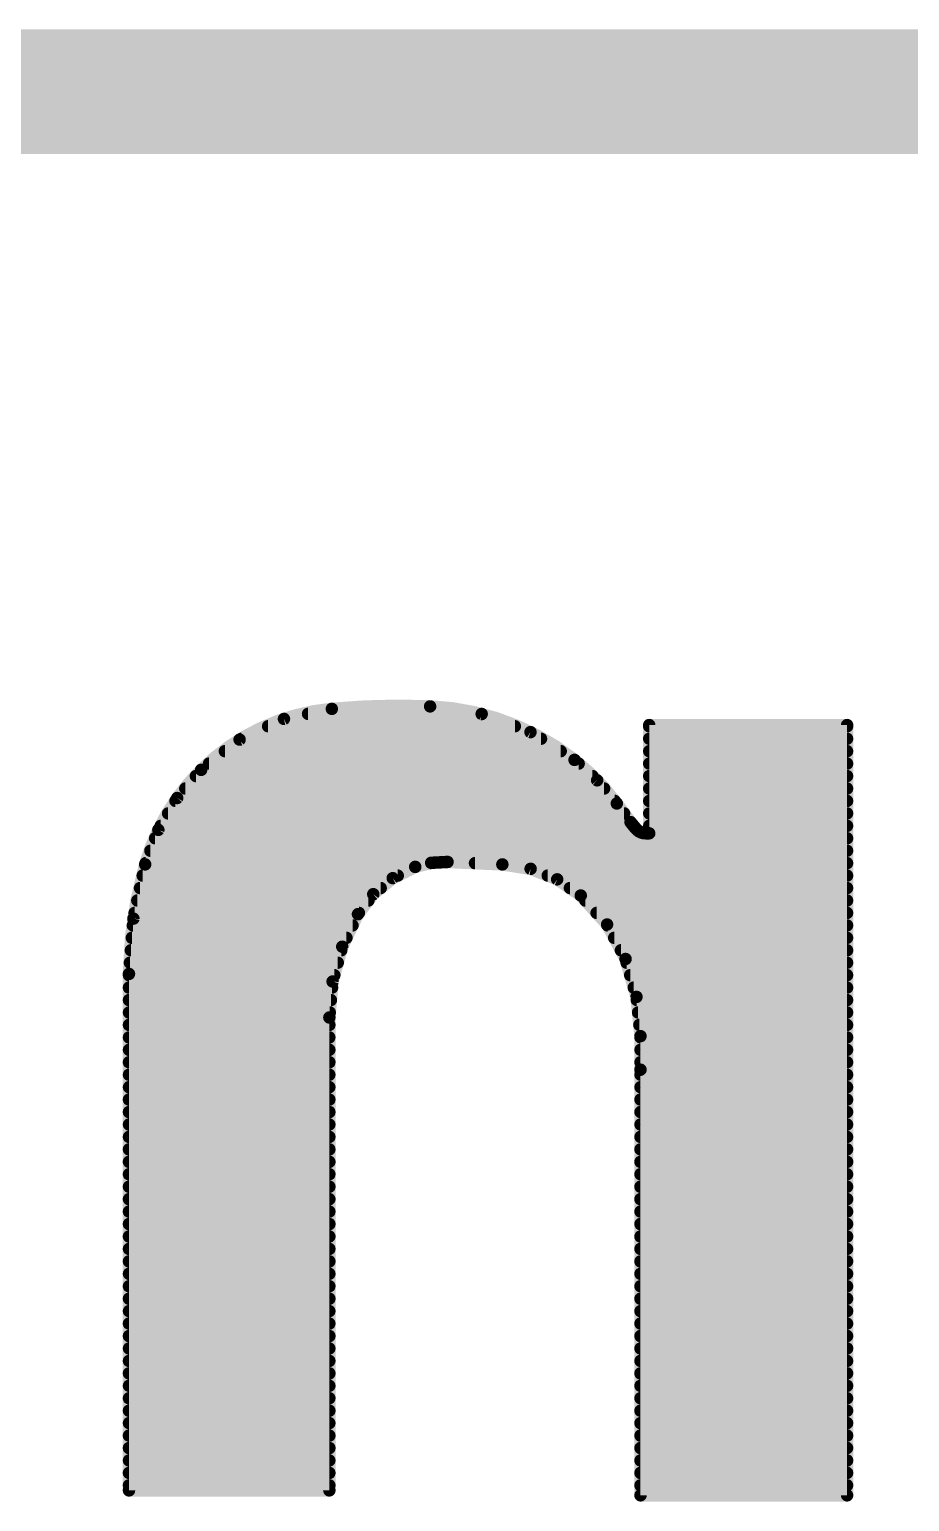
# Model space of a CAD drawing. Extents: x -0.1 to 42, y -11.4 to 16.1.
# Drawn here: x 23.175 to 24.971, y 7.282 to 10.287 of the extents above; entities that cross this region are included whole.
import ezdxf

# ---------------------------------------------------------------- set-up
doc = ezdxf.new("R2010")
doc.units = 0
doc.layers.add('16', color=132, linetype='CONTINUOUS')
doc.layers.add('22', color=40, linetype='CONTINUOUS')

msp = doc.modelspace()

# ---------------------------------------------------------------- linework, layer by layer
at = {"layer": '16', "const_width": 0.254}
msp.add_lwpolyline([(20.599, 10.16), (25.908, 10.16)], dxfattribs=at)
at = {"layer": '22'}
for points, const_width in [([(23.7922, 8.9002, 0.1741), (23.5255, 8.7757)], 0.0254), ([(23.7436, 8.8963, 1), (23.7436, 8.8837)], 0.0127), ([(23.9928, 8.9052, 0.0335), (23.7922, 8.9002)], 0.0254), ([(23.792, 8.9065, 1), (23.7924, 8.8939)], 0.0127), ([(23.7916, 8.9065, 1), (23.7928, 8.8939)], 0.0127), ([(23.7935, 8.894, 1), (23.7909, 8.9064)], 0.0127), ([(23.7928, 8.8939, 1), (23.7916, 8.9065)], 0.0127), ([(23.9937, 8.9115, 1), (23.9919, 8.8989)], 0.0127), ([(24.2875, 8.796, 0.1577), (23.9928, 8.9052)], 0.0254), ([(23.9931, 8.9115, 1), (23.9925, 8.8989)], 0.0127), ([(23.9925, 8.8989, 1), (23.9931, 8.9115)], 0.0127), ([(23.993, 8.8989, 1), (23.9926, 8.9115)], 0.0127), ([(24.1002, 8.8957, 1), (24.0958, 8.8838)], 0.0127), ([(24.096, 8.8837, 1), (24.096, 8.8963)], 0.0127), ([(24.097, 8.8834, 1), (24.0989, 8.896)], 0.0127), ([(23.6622, 8.871, 1), (23.6622, 8.8583)], 0.0127), ([(23.6932, 8.8859, 1), (23.6958, 8.8735)], 0.0127), ([(23.6972, 8.8739, 1), (23.6918, 8.8854)], 0.0127), ([(24.1657, 8.8583, 1), (24.1657, 8.871)], 0.0127), ([(24.201, 8.8581, 1), (24.1942, 8.8474)], 0.0127), ([(24.1954, 8.8468, 1), (24.1998, 8.8587)], 0.0127), ([(24.4399, 8.8735, 1), (24.4399, 8.8608)], 0.0127), ([(24.4463, 8.8671, 1), (24.4336, 8.8671)], 0.0127), ([(24.4399, 8.8735, 1), (24.4399, 8.8608)], 0.0127), ([(24.4463, 8.8671, 1), (24.4336, 8.8671)], 0.0127), ([(24.4399, 8.871, 1), (24.4399, 8.8583)], 0.0127), ([(24.8501, 8.8671, 1), (24.8374, 8.8671)], 0.0127), ([(24.8501, 8.8671, 1), (24.8374, 8.8671)], 0.0127), ([(24.8437, 8.8608, 1), (24.8437, 8.8735)], 0.0127), ([(24.8437, 8.8608, 1), (24.8437, 8.8735)], 0.0127), ([(24.8437, 8.8583, 1), (24.8437, 8.871)], 0.0127), ([(23.6013, 8.8432, 1), (23.6067, 8.8317)], 0.0127), ([(23.6079, 8.8324, 1), (23.6001, 8.8424)], 0.0127), ([(23.6078, 8.8455, 1), (23.6078, 8.8329)], 0.0127), ([(24.2191, 8.8329, 1), (24.2191, 8.8455)], 0.0127), ([(24.4399, 8.8455, 1), (24.4399, 8.8329)], 0.0127), ([(24.8437, 8.8329, 1), (24.8437, 8.8455)], 0.0127), ([(23.5739, 8.8201, 1), (23.5739, 8.8075)], 0.0127), ([(24.2593, 8.8075, 1), (24.2593, 8.8201)], 0.0127), ([(24.2918, 8.8007, 1), (24.2832, 8.7913)], 0.0127), ([(24.3738, 8.7071, 0.0664), (24.2875, 8.796)], 0.0254), ([(24.2914, 8.801, 1), (24.2836, 8.791)], 0.0127), ([(24.2836, 8.791, 1), (24.2914, 8.801)], 0.0127), ([(24.2841, 8.7906, 1), (24.2909, 8.8014)], 0.0127), ([(24.4399, 8.8201, 1), (24.4399, 8.8075)], 0.0127), ([(24.8437, 8.8075, 1), (24.8437, 8.8201)], 0.0127), ([(23.5255, 8.7757, 0.1281), (23.4112, 8.5827)], 0.0254), ([(23.5147, 8.7693, 1), (23.5147, 8.7567)], 0.0127), ([(23.5216, 8.7807, 1), (23.5294, 8.7707)], 0.0127), ([(23.521, 8.7802, 1), (23.53, 8.7712)], 0.0127), ([(23.5303, 8.7716, 1), (23.5207, 8.7798)], 0.0127), ([(23.53, 8.7712, 1), (23.521, 8.7802)], 0.0127), ([(23.5416, 8.7948, 1), (23.5416, 8.7821)], 0.0127), ([(24.2959, 8.7821, 1), (24.2959, 8.7948)], 0.0127), ([(24.3241, 8.7567, 1), (24.3241, 8.7693)], 0.0127), ([(24.4399, 8.7948, 1), (24.4399, 8.7821)], 0.0127), ([(24.4399, 8.7693, 1), (24.4399, 8.7567)], 0.0127), ([(24.8437, 8.7821, 1), (24.8437, 8.7948)], 0.0127), ([(24.8437, 8.7567, 1), (24.8437, 8.7693)], 0.0127), ([(23.4931, 8.7439, 1), (23.4931, 8.7313)], 0.0127), ([(24.3384, 8.7585, 1), (24.3288, 8.7503)], 0.0127), ([(24.3293, 8.7497, 1), (24.3379, 8.7591)], 0.0127), ([(24.3479, 8.7313, 1), (24.3479, 8.7439)], 0.0127), ([(24.4399, 8.7439, 1), (24.4399, 8.7313)], 0.0127), ([(24.8437, 8.7313, 1), (24.8437, 8.7439)], 0.0127), ([(23.4731, 8.7186, 1), (23.4731, 8.7059)], 0.0127), ([(23.4718, 8.7223, 1), (23.4814, 8.7141)], 0.0127), ([(23.4821, 8.7149, 1), (23.4711, 8.7214)], 0.0127), ([(24.3789, 8.7109, 1), (24.3687, 8.7033)], 0.0127), ([(24.4018, 8.669, 0.0022), (24.3738, 8.7071)], 0.0254), ([(24.3789, 8.7109, 1), (24.3687, 8.7033)], 0.0127), ([(24.3687, 8.7033, 1), (24.3789, 8.7109)], 0.0127), ([(24.369, 8.703, 1), (24.3786, 8.7112)], 0.0127), ([(24.3695, 8.7059, 1), (24.3695, 8.7186)], 0.0127), ([(24.4399, 8.7186, 1), (24.4399, 8.7059)], 0.0127), ([(24.8437, 8.7059, 1), (24.8437, 8.7186)], 0.0127), ([(23.458, 8.6931, 1), (23.458, 8.6805)], 0.0127), ([(24.3887, 8.6805, 1), (24.3887, 8.6931)], 0.0127), ([(24.4399, 8.6931, 1), (24.4399, 8.6805)], 0.0127), ([(24.8437, 8.6805, 1), (24.8437, 8.6931)], 0.0127), ([(23.4327, 8.6565, 1), (23.4436, 8.65)], 0.0127), ([(23.4441, 8.651, 1), (23.4322, 8.6555)], 0.0127), ([(23.443, 8.6677, 1), (23.443, 8.6551)], 0.0127), ([(24.4067, 8.6731, 1), (24.3969, 8.6649)], 0.0127), ([(24.4018, 8.669, 0.0333), (24.4145, 8.6538)], 0.0254), ([(24.4069, 8.6727, 1), (24.3967, 8.6653)], 0.0127), ([(24.3967, 8.6652, 1), (24.4069, 8.6728)], 0.0127), ([(24.3967, 8.6653, 1), (24.4069, 8.6727)], 0.0127), ([(24.4082, 8.6551, 1), (24.4082, 8.6677)], 0.0127), ([(24.4181, 8.659, 1), (24.4109, 8.6486)], 0.0127), ([(24.4145, 8.6538, 0.205), (24.4323, 8.6462)], 0.0254), ([(24.4191, 8.6582, 1), (24.4099, 8.6494)], 0.0127), ([(24.4096, 8.6497, 1), (24.4194, 8.6579)], 0.0127), ([(24.4099, 8.6494, 1), (24.4191, 8.6582)], 0.0127), ([(24.4239, 8.6544, 1), (24.4214, 8.642)], 0.0127), ([(24.419, 8.643, 1), (24.4262, 8.6534)], 0.0127), ([(24.4323, 8.6525, 1), (24.4323, 8.6399)], 0.0127), ([(24.4323, 8.6525, 1), (24.4323, 8.6399)], 0.0127), ([(24.431, 8.64, 1), (24.4336, 8.6524)], 0.0127), ([(24.4323, 8.6399, 1), (24.4323, 8.6525)], 0.0127), ([(24.4399, 8.6677, 1), (24.4399, 8.6551)], 0.0127), ([(24.4399, 8.6399, 1), (24.4399, 8.6525)], 0.0127), ([(24.4399, 8.6399, 1), (24.4399, 8.6525)], 0.0127), ([(24.8437, 8.6551, 1), (24.8437, 8.6677)], 0.0127), ([(23.4316, 8.6424, 1), (23.4316, 8.6297)], 0.0127), ([(24.4336, 8.6462, 1), (24.4463, 8.6462)], 0.0127), ([(24.4336, 8.6462, 1), (24.4463, 8.6462)], 0.0127), ([(24.8437, 8.6297, 1), (24.8437, 8.6424)], 0.0127), ([(23.4112, 8.5827, 0.0668), (23.3782, 8.3591)], 0.0254), ([(23.4174, 8.5814, 1), (23.405, 8.584)], 0.0127), ([(23.4173, 8.5809, 1), (23.4051, 8.5845)], 0.0127), ([(23.4122, 8.5915, 1), (23.4122, 8.5789)], 0.0127), ([(23.4219, 8.6169, 1), (23.4219, 8.6043)], 0.0127), ([(24.0284, 8.5877, 0.0992), (23.9624, 8.5776)], 0.0254), ([(23.9946, 8.5923, 1), (23.9952, 8.5796)], 0.0127), ([(23.9921, 8.5789, 1), (23.9921, 8.5915)], 0.0127), ([(23.9965, 8.5798, 1), (23.9933, 8.5921)], 0.0127), ([(24.0287, 8.594, 1), (24.0281, 8.5814)], 0.0127), ([(24.0284, 8.5877, 0.0006), (24.1402, 8.5827)], 0.0254), ([(24.0287, 8.594, 1), (24.0281, 8.5814)], 0.0127), ([(24.0287, 8.5814, 1), (24.0281, 8.594)], 0.0127), ([(24.0281, 8.5814, 1), (24.0287, 8.594)], 0.0127), ([(24.0843, 8.5915, 1), (24.0843, 8.5789)], 0.0127), ([(24.1412, 8.589, 1), (24.1392, 8.5764)], 0.0127), ([(24.3002, 8.5192, 0.1688), (24.1402, 8.5827)], 0.0254), ([(24.1405, 8.589, 1), (24.1399, 8.5764)], 0.0127), ([(24.1399, 8.5764, 1), (24.1405, 8.589)], 0.0127), ([(24.1399, 8.5764, 1), (24.1405, 8.589)], 0.0127), ([(24.8437, 8.6043, 1), (24.8437, 8.6169)], 0.0127), ([(24.8437, 8.5789, 1), (24.8437, 8.5915)], 0.0127), ([(23.4062, 8.5662, 1), (23.4062, 8.5535)], 0.0127), ([(23.4053, 8.585, 1), (23.4171, 8.5804)], 0.0127), ([(23.4051, 8.5845, 1), (23.4173, 8.5809)], 0.0127), ([(23.9624, 8.5776, 0.1719), (23.8455, 8.4811)], 0.0254), ([(23.9136, 8.5603, 1), (23.9192, 8.549)], 0.0127), ([(23.9204, 8.5497, 1), (23.9124, 8.5595)], 0.0127), ([(23.9267, 8.5535, 1), (23.9267, 8.5662)], 0.0127), ([(23.9608, 8.5838, 1), (23.964, 8.5714)], 0.0127), ([(23.9602, 8.5836, 1), (23.9646, 8.5716)], 0.0127), ([(23.9652, 8.5719, 1), (23.9596, 8.5833)], 0.0127), ([(23.9646, 8.5716, 1), (23.9602, 8.5836)], 0.0127), ([(24.2002, 8.5796, 1), (24.1955, 8.5678)], 0.0127), ([(24.1969, 8.5674, 1), (24.1988, 8.58)], 0.0127), ([(24.2329, 8.5662, 1), (24.2329, 8.5535)], 0.0127), ([(24.2557, 8.5574, 1), (24.2485, 8.5469)], 0.0127), ([(24.2497, 8.5463, 1), (24.2544, 8.5581)], 0.0127), ([(24.8437, 8.5535, 1), (24.8437, 8.5662)], 0.0127), ([(23.4007, 8.5407, 1), (23.4007, 8.5281)], 0.0127), ([(23.8818, 8.518, 1), (23.8717, 8.5258)], 0.0127), ([(23.8919, 8.5281, 1), (23.8919, 8.5407)], 0.0127), ([(24.278, 8.5407, 1), (24.278, 8.5281)], 0.0127), ([(24.8437, 8.5281, 1), (24.8437, 8.5407)], 0.0127), ([(23.3952, 8.5153, 1), (23.3952, 8.5027)], 0.0127), ([(23.8669, 8.5027, 1), (23.8669, 8.5153)], 0.0127), ([(23.8727, 8.5268, 1), (23.8808, 8.517)], 0.0127), ([(24.3049, 8.5235, 1), (24.2955, 8.5149)], 0.0127), ([(24.3916, 8.3896, 0.1229), (24.3002, 8.5192)], 0.0254), ([(24.3043, 8.524, 1), (24.2961, 8.5144)], 0.0127), ([(24.2961, 8.5144, 1), (24.3043, 8.524)], 0.0127), ([(24.2966, 8.514, 1), (24.3038, 8.5244)], 0.0127), ([(24.3094, 8.5153, 1), (24.3094, 8.5027)], 0.0127), ([(24.8437, 8.5027, 1), (24.8437, 8.5153)], 0.0127), ([(23.3936, 8.4715, 1), (23.3809, 8.4725)], 0.0127), ([(23.381, 8.4733, 1), (23.3934, 8.4707)], 0.0127), ([(23.3897, 8.49, 1), (23.3897, 8.4773)], 0.0127), ([(23.8455, 8.4811, 0.136), (23.7871, 8.2702)], 0.0254), ([(23.8405, 8.485, 1), (23.8505, 8.4772)], 0.0127), ([(23.8401, 8.4844, 1), (23.8509, 8.4778)], 0.0127), ([(23.8512, 8.4783, 1), (23.8398, 8.4839)], 0.0127), ([(23.8509, 8.4778, 1), (23.8401, 8.4844)], 0.0127), ([(23.8474, 8.4773, 1), (23.8474, 8.49)], 0.0127), ([(24.3325, 8.49, 1), (24.3325, 8.4773)], 0.0127), ([(24.8437, 8.4773, 1), (24.8437, 8.49)], 0.0127), ([(23.3841, 8.4391, 1), (23.3841, 8.4265)], 0.0127), ([(23.3861, 8.4645, 1), (23.3861, 8.4519)], 0.0127), ([(23.8221, 8.4265, 1), (23.8221, 8.4391)], 0.0127), ([(23.8344, 8.4519, 1), (23.8344, 8.4645)], 0.0127), ([(24.3595, 8.463, 1), (24.3483, 8.457)], 0.0127), ([(24.3548, 8.4645, 1), (24.3548, 8.4519)], 0.0127), ([(24.3492, 8.4558, 1), (24.3586, 8.4643)], 0.0127), ([(24.3684, 8.4391, 1), (24.3684, 8.4265)], 0.0127), ([(24.8437, 8.4519, 1), (24.8437, 8.4645)], 0.0127), ([(24.8437, 8.4265, 1), (24.8437, 8.4391)], 0.0127), ([(23.3821, 8.4138, 1), (23.3821, 8.4011)], 0.0127), ([(23.8077, 8.4175, 1), (23.8191, 8.4119)], 0.0127), ([(23.8195, 8.413, 1), (23.8073, 8.4164)], 0.0127), ([(23.8114, 8.4011, 1), (23.8114, 8.4138)], 0.0127), ([(24.3821, 8.4138, 1), (24.3821, 8.4011)], 0.0127), ([(24.8437, 8.4011, 1), (24.8437, 8.4138)], 0.0127), ([(23.38, 8.3883, 1), (23.38, 8.3757)], 0.0127), ([(23.8043, 8.3757, 1), (23.8043, 8.3883)], 0.0127), ([(24.3977, 8.3914, 1), (24.3855, 8.3878)], 0.0127), ([(24.4221, 8.2321, 0.0895), (24.3916, 8.3896)], 0.0254), ([(24.3975, 8.3919, 1), (24.3857, 8.3873)], 0.0127), ([(24.3857, 8.3873, 1), (24.3975, 8.3919)], 0.0127), ([(24.386, 8.3866, 1), (24.3972, 8.3926)], 0.0127), ([(24.3938, 8.3883, 1), (24.3938, 8.3757)], 0.0127), ([(24.8437, 8.3757, 1), (24.8437, 8.3883)], 0.0127), ([(23.3846, 8.3591, 1), (23.3718, 8.3591)], 0.0127), ([(23.3846, 8.3591, 1), (23.3718, 8.3591)], 0.0127), ([(23.3782, 8.3629, 1), (23.3782, 8.3503)], 0.0127), ([(23.3719, 8.3596, 1), (23.3845, 8.3586)], 0.0127), ([(23.3719, 8.3592, 1), (23.3845, 8.359)], 0.0127), ([(23.8, 8.3431, 1), (23.7874, 8.3442)], 0.0127), ([(23.7973, 8.3503, 1), (23.7973, 8.3629)], 0.0127), ([(24.4011, 8.3629, 1), (24.4011, 8.3503)], 0.0127), ([(24.8437, 8.3503, 1), (24.8437, 8.3629)], 0.0127), ([(23.3782, 8.3376, 1), (23.3782, 8.3249)], 0.0127), ([(23.7876, 8.3453, 1), (23.7998, 8.3419)], 0.0127), ([(23.7926, 8.3249, 1), (23.7926, 8.3376)], 0.0127), ([(24.4084, 8.3376, 1), (24.4084, 8.3249)], 0.0127), ([(24.4202, 8.3129, 1), (24.4076, 8.3116)], 0.0127), ([(24.8437, 8.3249, 1), (24.8437, 8.3376)], 0.0127), ([(23.3782, 8.3121, 1), (23.3782, 8.2995)], 0.0127), ([(23.7903, 8.2995, 1), (23.7903, 8.3121)], 0.0127), ([(24.4078, 8.3105, 1), (24.42, 8.314)], 0.0127), ([(24.4146, 8.3121, 1), (24.4146, 8.2995)], 0.0127), ([(24.8437, 8.2995, 1), (24.8437, 8.3121)], 0.0127), ([(23.3782, 8.2867, 1), (23.3782, 8.2741)], 0.0127), ([(23.3782, 8.2614, 1), (23.3782, 8.2487)], 0.0127), ([(23.7935, 8.2702, 1), (23.7808, 8.2702)], 0.0127), ([(23.7935, 8.2702, 1), (23.7808, 8.2702)], 0.0127), ([(23.7808, 8.2708, 1), (23.7934, 8.2696)], 0.0127), ([(23.7808, 8.2702, 1), (23.7934, 8.2702)], 0.0127), ([(23.7871, 8.2487, 1), (23.7871, 8.2614)], 0.0127), ([(23.788, 8.2741, 1), (23.788, 8.2867)], 0.0127), ([(24.4171, 8.2867, 1), (24.4171, 8.2741)], 0.0127), ([(24.4198, 8.2614, 1), (24.4198, 8.2487)], 0.0127), ([(24.8437, 8.2741, 1), (24.8437, 8.2867)], 0.0127), ([(24.8437, 8.2487, 1), (24.8437, 8.2614)], 0.0127), ([(23.3782, 8.2359, 1), (23.3782, 8.2233)], 0.0127), ([(23.7871, 8.2233, 1), (23.7871, 8.2359)], 0.0127), ([(24.4285, 8.2321, 1), (24.4157, 8.2321)], 0.0127), ([(24.4221, 8.1636, 0.0064), (24.4221, 8.2321)], 0.0254), ([(24.4284, 8.2322, 1), (24.4158, 8.232)], 0.0127), ([(24.4221, 8.2359, 1), (24.4221, 8.2233)], 0.0127), ([(24.4158, 8.2315, 1), (24.4284, 8.2327)], 0.0127), ([(24.4158, 8.232, 1), (24.4284, 8.2322)], 0.0127), ([(24.8437, 8.2233, 1), (24.8437, 8.2359)], 0.0127), ([(23.3782, 8.2105, 1), (23.3782, 8.1979)], 0.0127), ([(23.7871, 8.1979, 1), (23.7871, 8.2105)], 0.0127), ([(24.4221, 8.2105, 1), (24.4221, 8.1979)], 0.0127), ([(24.8437, 8.1979, 1), (24.8437, 8.2105)], 0.0127), ([(23.3782, 8.1852, 1), (23.3782, 8.1725)], 0.0127), ([(23.7871, 8.1725, 1), (23.7871, 8.1852)], 0.0127), ([(24.4285, 8.1636, 1), (24.4157, 8.1636)], 0.0127), ([(24.4221, 8.1852, 1), (24.4221, 8.1725)], 0.0127), ([(24.8437, 8.1725, 1), (24.8437, 8.1852)], 0.0127), ([(23.3782, 8.1597, 1), (23.3782, 8.1471)], 0.0127), ([(23.7871, 8.1471, 1), (23.7871, 8.1597)], 0.0127), ([(24.4158, 8.1637, 1), (24.4284, 8.1635)], 0.0127), ([(24.4221, 8.1597, 1), (24.4221, 8.1471)], 0.0127), ([(24.8437, 8.1471, 1), (24.8437, 8.1597)], 0.0127), ([(23.3782, 8.1343, 1), (23.3782, 8.1217)], 0.0127), ([(23.3782, 8.109, 1), (23.3782, 8.0963)], 0.0127), ([(23.7871, 8.1217, 1), (23.7871, 8.1343)], 0.0127), ([(23.7871, 8.0963, 1), (23.7871, 8.109)], 0.0127), ([(24.4221, 8.1343, 1), (24.4221, 8.1217)], 0.0127), ([(24.4221, 8.109, 1), (24.4221, 8.0963)], 0.0127), ([(24.8437, 8.1217, 1), (24.8437, 8.1343)], 0.0127), ([(24.8437, 8.0963, 1), (24.8437, 8.109)], 0.0127), ([(23.3782, 8.0836, 1), (23.3782, 8.0709)], 0.0127), ([(23.7871, 8.0709, 1), (23.7871, 8.0836)], 0.0127), ([(24.4221, 8.0836, 1), (24.4221, 8.0709)], 0.0127), ([(24.8437, 8.0709, 1), (24.8437, 8.0836)], 0.0127), ([(23.3782, 8.0581, 1), (23.3782, 8.0455)], 0.0127), ([(23.7871, 8.0455, 1), (23.7871, 8.0581)], 0.0127), ([(24.4221, 8.0581, 1), (24.4221, 8.0455)], 0.0127), ([(24.8437, 8.0455, 1), (24.8437, 8.0581)], 0.0127), ([(23.3782, 8.0328, 1), (23.3782, 8.0201)], 0.0127), ([(23.7871, 8.0201, 1), (23.7871, 8.0328)], 0.0127), ([(24.4221, 8.0328, 1), (24.4221, 8.0201)], 0.0127), ([(24.8437, 8.0201, 1), (24.8437, 8.0328)], 0.0127), ([(23.3782, 8.0074, 1), (23.3782, 7.9947)], 0.0127), ([(23.7871, 7.9947, 1), (23.7871, 8.0074)], 0.0127), ([(24.4221, 8.0074, 1), (24.4221, 7.9947)], 0.0127), ([(24.8437, 7.9947, 1), (24.8437, 8.0074)], 0.0127), ([(23.3782, 7.982, 1), (23.3782, 7.9692)], 0.0127), ([(23.3782, 7.9566, 1), (23.3782, 7.9439)], 0.0127), ([(23.7871, 7.9692, 1), (23.7871, 7.982)], 0.0127), ([(23.7871, 7.9439, 1), (23.7871, 7.9566)], 0.0127), ([(24.4221, 7.982, 1), (24.4221, 7.9692)], 0.0127), ([(24.4221, 7.9566, 1), (24.4221, 7.9439)], 0.0127), ([(24.8437, 7.9692, 1), (24.8437, 7.982)], 0.0127), ([(24.8437, 7.9439, 1), (24.8437, 7.9566)], 0.0127), ([(23.3782, 7.9312, 1), (23.3782, 7.9184)], 0.0127), ([(23.7871, 7.9184, 1), (23.7871, 7.9312)], 0.0127), ([(24.4221, 7.9312, 1), (24.4221, 7.9184)], 0.0127), ([(24.8437, 7.9184, 1), (24.8437, 7.9312)], 0.0127), ([(23.3782, 7.9058, 1), (23.3782, 7.893)], 0.0127), ([(23.7871, 7.893, 1), (23.7871, 7.9058)], 0.0127), ([(24.4221, 7.9058, 1), (24.4221, 7.893)], 0.0127), ([(24.8437, 7.893, 1), (24.8437, 7.9058)], 0.0127), ([(23.3782, 7.8804, 1), (23.3782, 7.8677)], 0.0127), ([(23.7871, 7.8677, 1), (23.7871, 7.8804)], 0.0127), ([(24.4221, 7.8804, 1), (24.4221, 7.8677)], 0.0127), ([(24.8437, 7.8677, 1), (24.8437, 7.8804)], 0.0127), ([(23.3782, 7.855, 1), (23.3782, 7.8422)], 0.0127), ([(23.7871, 7.8422, 1), (23.7871, 7.855)], 0.0127), ([(24.4221, 7.855, 1), (24.4221, 7.8422)], 0.0127), ([(24.8437, 7.8422, 1), (24.8437, 7.855)], 0.0127), ([(23.3782, 7.8296, 1), (23.3782, 7.8168)], 0.0127), ([(23.7871, 7.8168, 1), (23.7871, 7.8296)], 0.0127), ([(24.4221, 7.8296, 1), (24.4221, 7.8168)], 0.0127), ([(24.8437, 7.8168, 1), (24.8437, 7.8296)], 0.0127), ([(23.3782, 7.7788, 1), (23.3782, 7.766)], 0.0127), ([(23.3782, 7.8042, 1), (23.3782, 7.7915)], 0.0127), ([(23.7871, 7.7915, 1), (23.7871, 7.8042)], 0.0127), ([(23.7871, 7.766, 1), (23.7871, 7.7788)], 0.0127), ([(24.4221, 7.7788, 1), (24.4221, 7.766)], 0.0127), ([(24.4221, 7.8042, 1), (24.4221, 7.7915)], 0.0127), ([(24.8437, 7.7915, 1), (24.8437, 7.8042)], 0.0127), ([(24.8437, 7.766, 1), (24.8437, 7.7788)], 0.0127), ([(23.3782, 7.7534, 1), (23.3782, 7.7407)], 0.0127), ([(23.7871, 7.7407, 1), (23.7871, 7.7534)], 0.0127), ([(24.4221, 7.7534, 1), (24.4221, 7.7407)], 0.0127), ([(24.8437, 7.7407, 1), (24.8437, 7.7534)], 0.0127), ([(23.3782, 7.728, 1), (23.3782, 7.7153)], 0.0127), ([(23.7871, 7.7153, 1), (23.7871, 7.728)], 0.0127), ([(24.4221, 7.728, 1), (24.4221, 7.7153)], 0.0127), ([(24.8437, 7.7153, 1), (24.8437, 7.728)], 0.0127), ([(23.3782, 7.7026, 1), (23.3782, 7.6898)], 0.0127), ([(23.7871, 7.6898, 1), (23.7871, 7.7026)], 0.0127), ([(24.4221, 7.7026, 1), (24.4221, 7.6898)], 0.0127), ([(24.8437, 7.6898, 1), (24.8437, 7.7026)], 0.0127), ([(23.3782, 7.6772, 1), (23.3782, 7.6645)], 0.0127), ([(23.7871, 7.6645, 1), (23.7871, 7.6772)], 0.0127), ([(24.4221, 7.6772, 1), (24.4221, 7.6645)], 0.0127), ([(24.8437, 7.6645, 1), (24.8437, 7.6772)], 0.0127), ([(23.3782, 7.6264, 1), (23.3782, 7.6136)], 0.0127), ([(23.3782, 7.6518, 1), (23.3782, 7.6391)], 0.0127), ([(23.7871, 7.6391, 1), (23.7871, 7.6518)], 0.0127), ([(23.7871, 7.6136, 1), (23.7871, 7.6264)], 0.0127), ([(24.4221, 7.6264, 1), (24.4221, 7.6136)], 0.0127), ([(24.4221, 7.6518, 1), (24.4221, 7.6391)], 0.0127), ([(24.8437, 7.6391, 1), (24.8437, 7.6518)], 0.0127), ([(24.8437, 7.6136, 1), (24.8437, 7.6264)], 0.0127), ([(23.3782, 7.601, 1), (23.3782, 7.5883)], 0.0127), ([(23.7871, 7.5883, 1), (23.7871, 7.601)], 0.0127), ([(24.4221, 7.601, 1), (24.4221, 7.5883)], 0.0127), ([(24.8437, 7.5883, 1), (24.8437, 7.601)], 0.0127), ([(23.3782, 7.5756, 1), (23.3782, 7.5629)], 0.0127), ([(23.7871, 7.5629, 1), (23.7871, 7.5756)], 0.0127), ([(24.4221, 7.5756, 1), (24.4221, 7.5629)], 0.0127), ([(24.8437, 7.5629, 1), (24.8437, 7.5756)], 0.0127), ([(23.3782, 7.5502, 1), (23.3782, 7.5374)], 0.0127), ([(23.7871, 7.5374, 1), (23.7871, 7.5502)], 0.0127), ([(24.4221, 7.5502, 1), (24.4221, 7.5374)], 0.0127), ([(24.8437, 7.5374, 1), (24.8437, 7.5502)], 0.0127), ([(23.3782, 7.5248, 1), (23.3782, 7.5121)], 0.0127), ([(23.7871, 7.5121, 1), (23.7871, 7.5248)], 0.0127), ([(24.4221, 7.5248, 1), (24.4221, 7.5121)], 0.0127), ([(24.8437, 7.5121, 1), (24.8437, 7.5248)], 0.0127), ([(23.3782, 7.4994, 1), (23.3782, 7.4867)], 0.0127), ([(23.7871, 7.4867, 1), (23.7871, 7.4994)], 0.0127), ([(24.4221, 7.4994, 1), (24.4221, 7.4867)], 0.0127), ([(24.8437, 7.4867, 1), (24.8437, 7.4994)], 0.0127), ([(23.3782, 7.474, 1), (23.3782, 7.4612)], 0.0127), ([(23.3782, 7.4486, 1), (23.3782, 7.4359)], 0.0127), ([(23.7871, 7.4612, 1), (23.7871, 7.474)], 0.0127), ([(23.7871, 7.4359, 1), (23.7871, 7.4486)], 0.0127), ([(24.4221, 7.474, 1), (24.4221, 7.4612)], 0.0127), ([(24.4221, 7.4486, 1), (24.4221, 7.4359)], 0.0127), ([(24.8437, 7.4612, 1), (24.8437, 7.474)], 0.0127), ([(24.8437, 7.4359, 1), (24.8437, 7.4486)], 0.0127), ([(23.3782, 7.4232, 1), (23.3782, 7.4104)], 0.0127), ([(23.7871, 7.4104, 1), (23.7871, 7.4232)], 0.0127), ([(24.4221, 7.4232, 1), (24.4221, 7.4104)], 0.0127), ([(24.8437, 7.4104, 1), (24.8437, 7.4232)], 0.0127), ([(23.3782, 7.3978, 1), (23.3782, 7.385)], 0.0127), ([(23.7871, 7.385, 1), (23.7871, 7.3978)], 0.0127), ([(24.4221, 7.3978, 1), (24.4221, 7.385)], 0.0127), ([(24.8437, 7.385, 1), (24.8437, 7.3978)], 0.0127), ([(23.3782, 7.3724, 1), (23.3782, 7.3597)], 0.0127), ([(23.7871, 7.3597, 1), (23.7871, 7.3724)], 0.0127), ([(24.4221, 7.3724, 1), (24.4221, 7.3597)], 0.0127), ([(24.8437, 7.3597, 1), (24.8437, 7.3724)], 0.0127), ([(23.3782, 7.347, 1), (23.3782, 7.3342)], 0.0127), ([(23.7871, 7.3342, 1), (23.7871, 7.347)], 0.0127), ([(24.4221, 7.347, 1), (24.4221, 7.3342)], 0.0127), ([(24.8437, 7.3342, 1), (24.8437, 7.347)], 0.0127), ([(23.3782, 7.3216, 1), (23.3782, 7.3088)], 0.0127), ([(23.3718, 7.305, 1), (23.3846, 7.305)], 0.0127), ([(23.3718, 7.305, 1), (23.3846, 7.305)], 0.0127), ([(23.3782, 7.3114, 1), (23.3782, 7.2987)], 0.0127), ([(23.3782, 7.3114, 1), (23.3782, 7.2987)], 0.0127), ([(23.7808, 7.305, 1), (23.7935, 7.305)], 0.0127), ([(23.7808, 7.305, 1), (23.7935, 7.305)], 0.0127), ([(23.7871, 7.3088, 1), (23.7871, 7.3216)], 0.0127), ([(23.7871, 7.2987, 1), (23.7871, 7.3114)], 0.0127), ([(23.7871, 7.2987, 1), (23.7871, 7.3114)], 0.0127), ([(24.4221, 7.3216, 1), (24.4221, 7.3088)], 0.0127), ([(24.4221, 7.3013, 1), (24.4221, 7.2885)], 0.0127), ([(24.4221, 7.3013, 1), (24.4221, 7.2885)], 0.0127), ([(24.8437, 7.3088, 1), (24.8437, 7.3216)], 0.0127), ([(24.8437, 7.2885, 1), (24.8437, 7.3013)], 0.0127), ([(24.8437, 7.2885, 1), (24.8437, 7.3013)], 0.0127), ([(24.4157, 7.2949, 1), (24.4285, 7.2949)], 0.0127), ([(24.4157, 7.2949, 1), (24.4285, 7.2949)], 0.0127), ([(24.8374, 7.2949, 1), (24.8501, 7.2949)], 0.0127), ([(24.8374, 7.2949, 1), (24.8501, 7.2949)], 0.0127)]:
    msp.add_lwpolyline(points, format="xyb", dxfattribs=dict(at, const_width=const_width))
at = {"layer": '22', "const_width": 0.0254}
for points in [[(23.7922, 8.9002), (23.6945, 8.8797)], [(23.7436, 8.89), (24.096, 8.89)], [(23.9928, 8.9052), (23.7922, 8.9002)], [(24.098, 8.8897), (23.9928, 8.9052)], [(24.1976, 8.8528), (24.098, 8.8897)], [(23.6945, 8.8797), (23.604, 8.8374)], [(23.6622, 8.8646), (24.1657, 8.8646)], [(24.2875, 8.796), (24.1976, 8.8528)], [(24.8437, 8.8671), (24.4399, 8.8671)], [(24.4399, 8.8671), (24.4399, 8.6462)], [(24.8437, 8.8671), (24.4399, 8.8671)], [(24.4399, 8.8671), (24.4399, 8.6462)], [(24.4399, 8.8646), (24.8437, 8.8646)], [(24.8437, 7.2949), (24.8437, 8.8671)], [(24.8437, 7.2949), (24.8437, 8.8671)], [(23.604, 8.8374), (23.5255, 8.7757)], [(23.6078, 8.8392), (24.2191, 8.8392)], [(24.4399, 8.8392), (24.8437, 8.8392)], [(23.5739, 8.8138), (24.2593, 8.8138)], [(24.3336, 8.7544), (24.2875, 8.796)], [(24.4399, 8.8138), (24.8437, 8.8138)], [(23.5255, 8.7757), (23.4766, 8.7182)], [(23.5147, 8.763), (24.3241, 8.763)], [(23.5416, 8.7884), (24.2959, 8.7884)], [(24.4399, 8.7884), (24.8437, 8.7884)], [(24.4399, 8.763), (24.8437, 8.763)], [(23.4931, 8.7376), (24.3479, 8.7376)], [(24.3738, 8.7071), (24.3336, 8.7544)], [(24.4399, 8.7376), (24.8437, 8.7376)], [(23.4766, 8.7182), (23.4381, 8.6532)], [(23.4731, 8.7122), (24.3695, 8.7122)], [(24.4018, 8.669), (24.3738, 8.7071)], [(24.4399, 8.7122), (24.8437, 8.7122)], [(23.458, 8.6868), (24.3887, 8.6868)], [(24.4399, 8.6868), (24.8437, 8.6868)], [(23.4381, 8.6532), (23.4112, 8.5827)], [(23.443, 8.6614), (24.4082, 8.6614)], [(24.4145, 8.6538), (24.4018, 8.669)], [(24.4226, 8.6482), (24.4145, 8.6538)], [(24.4323, 8.6462), (24.4226, 8.6482)], [(24.4399, 8.6462), (24.4323, 8.6462)], [(24.4399, 8.6462), (24.4323, 8.6462)], [(24.4399, 8.6614), (24.8437, 8.6614)], [(23.4316, 8.636), (24.8437, 8.636)], [(23.4112, 8.5827), (23.3872, 8.472)], [(23.4122, 8.5852), (23.9921, 8.5852)], [(23.4219, 8.6106), (24.8437, 8.6106)], [(23.9624, 8.5776), (23.9949, 8.5859)], [(23.9949, 8.5859), (24.0284, 8.5877)], [(24.0284, 8.5877), (24.1402, 8.5827)], [(24.0843, 8.5852), (24.8437, 8.5852)], [(24.1402, 8.5827), (24.1978, 8.5737)], [(23.4062, 8.5598), (23.9267, 8.5598)], [(23.8768, 8.5219), (23.9164, 8.5546)], [(23.9164, 8.5546), (23.9624, 8.5776)], [(24.1978, 8.5737), (24.2521, 8.5522)], [(24.2329, 8.5598), (24.8437, 8.5598)], [(24.2521, 8.5522), (24.3002, 8.5192)], [(23.4007, 8.5344), (23.8919, 8.5344)], [(23.8455, 8.4811), (23.8768, 8.5219)], [(24.278, 8.5344), (24.8437, 8.5344)], [(23.3952, 8.509), (23.8669, 8.509)], [(24.3002, 8.5192), (24.3539, 8.46)], [(24.3094, 8.509), (24.8437, 8.509)], [(23.3872, 8.472), (23.3782, 8.3591)], [(23.3897, 8.4836), (23.8474, 8.4836)], [(23.8134, 8.4147), (23.8455, 8.4811)], [(24.3325, 8.4836), (24.8437, 8.4836)], [(23.3841, 8.4328), (23.8221, 8.4328)], [(23.3861, 8.4582), (23.8344, 8.4582)], [(24.3539, 8.46), (24.3916, 8.3896)], [(24.3548, 8.4582), (24.8437, 8.4582)], [(24.3684, 8.4328), (24.8437, 8.4328)], [(23.3821, 8.4074), (23.8114, 8.4074)], [(23.7937, 8.3436), (23.8134, 8.4147)], [(24.3821, 8.4074), (24.8437, 8.4074)], [(23.38, 8.382), (23.8043, 8.382)], [(24.3916, 8.3896), (24.4139, 8.3122)], [(24.3938, 8.382), (24.8437, 8.382)], [(23.3782, 8.3591), (23.3782, 7.305)], [(23.3782, 8.3591), (23.3782, 7.305)], [(23.3782, 8.3566), (23.7973, 8.3566)], [(23.7871, 8.2702), (23.7937, 8.3436)], [(24.4011, 8.3566), (24.8437, 8.3566)], [(23.3782, 8.3312), (23.7926, 8.3312)], [(24.4084, 8.3312), (24.8437, 8.3312)], [(24.4139, 8.3122), (24.4221, 8.2321)], [(23.3782, 8.3058), (23.7903, 8.3058)], [(24.4146, 8.3058), (24.8437, 8.3058)], [(23.3782, 8.2804), (23.788, 8.2804)], [(23.3782, 8.255), (23.7871, 8.255)], [(23.7871, 7.305), (23.7871, 8.2702)], [(23.7871, 7.305), (23.7871, 8.2702)], [(24.4171, 8.2804), (24.8437, 8.2804)], [(24.4198, 8.255), (24.8437, 8.255)], [(23.3782, 8.2296), (23.7871, 8.2296)], [(24.4221, 8.2321), (24.4221, 7.2949)], [(24.4221, 8.2296), (24.8437, 8.2296)], [(23.3782, 8.2042), (23.7871, 8.2042)], [(24.4221, 8.2042), (24.8437, 8.2042)], [(23.3782, 8.1788), (23.7871, 8.1788)], [(24.4221, 8.1788), (24.8437, 8.1788)], [(24.4221, 8.1636), (24.4221, 7.2949)], [(23.3782, 8.1534), (23.7871, 8.1534)], [(24.4221, 8.1534), (24.8437, 8.1534)], [(23.3782, 8.128), (23.7871, 8.128)], [(23.3782, 8.1026), (23.7871, 8.1026)], [(24.4221, 8.128), (24.8437, 8.128)], [(24.4221, 8.1026), (24.8437, 8.1026)], [(23.3782, 8.0772), (23.7871, 8.0772)], [(24.4221, 8.0772), (24.8437, 8.0772)], [(23.3782, 8.0518), (23.7871, 8.0518)], [(24.4221, 8.0518), (24.8437, 8.0518)], [(23.3782, 8.0264), (23.7871, 8.0264)], [(24.4221, 8.0264), (24.8437, 8.0264)], [(23.3782, 8.001), (23.7871, 8.001)], [(24.4221, 8.001), (24.8437, 8.001)], [(23.3782, 7.9756), (23.7871, 7.9756)], [(23.3782, 7.9502), (23.7871, 7.9502)], [(24.4221, 7.9756), (24.8437, 7.9756)], [(24.4221, 7.9502), (24.8437, 7.9502)], [(23.3782, 7.9248), (23.7871, 7.9248)], [(24.4221, 7.9248), (24.8437, 7.9248)], [(23.3782, 7.8994), (23.7871, 7.8994)], [(24.4221, 7.8994), (24.8437, 7.8994)], [(23.3782, 7.874), (23.7871, 7.874)], [(24.4221, 7.874), (24.8437, 7.874)], [(23.3782, 7.8486), (23.7871, 7.8486)], [(24.4221, 7.8486), (24.8437, 7.8486)], [(23.3782, 7.8232), (23.7871, 7.8232)], [(24.4221, 7.8232), (24.8437, 7.8232)], [(23.3782, 7.7978), (23.7871, 7.7978)], [(23.3782, 7.7724), (23.7871, 7.7724)], [(24.4221, 7.7978), (24.8437, 7.7978)], [(24.4221, 7.7724), (24.8437, 7.7724)], [(23.3782, 7.747), (23.7871, 7.747)], [(24.4221, 7.747), (24.8437, 7.747)], [(23.3782, 7.7216), (23.7871, 7.7216)], [(24.4221, 7.7216), (24.8437, 7.7216)], [(23.3782, 7.6962), (23.7871, 7.6962)], [(24.4221, 7.6962), (24.8437, 7.6962)], [(23.3782, 7.6708), (23.7871, 7.6708)], [(24.4221, 7.6708), (24.8437, 7.6708)], [(23.3782, 7.6454), (23.7871, 7.6454)], [(23.3782, 7.62), (23.7871, 7.62)], [(24.4221, 7.6454), (24.8437, 7.6454)], [(24.4221, 7.62), (24.8437, 7.62)], [(23.3782, 7.5946), (23.7871, 7.5946)], [(24.4221, 7.5946), (24.8437, 7.5946)], [(23.3782, 7.5692), (23.7871, 7.5692)], [(24.4221, 7.5692), (24.8437, 7.5692)], [(23.3782, 7.5438), (23.7871, 7.5438)], [(24.4221, 7.5438), (24.8437, 7.5438)], [(23.3782, 7.5184), (23.7871, 7.5184)], [(24.4221, 7.5184), (24.8437, 7.5184)], [(23.3782, 7.493), (23.7871, 7.493)], [(24.4221, 7.493), (24.8437, 7.493)], [(23.3782, 7.4676), (23.7871, 7.4676)], [(23.3782, 7.4422), (23.7871, 7.4422)], [(24.4221, 7.4676), (24.8437, 7.4676)], [(24.4221, 7.4422), (24.8437, 7.4422)], [(23.3782, 7.4168), (23.7871, 7.4168)], [(24.4221, 7.4168), (24.8437, 7.4168)], [(23.3782, 7.3914), (23.7871, 7.3914)], [(24.4221, 7.3914), (24.8437, 7.3914)], [(23.3782, 7.366), (23.7871, 7.366)], [(24.4221, 7.366), (24.8437, 7.366)], [(23.3782, 7.3406), (23.7871, 7.3406)], [(24.4221, 7.3406), (24.8437, 7.3406)], [(23.3782, 7.3152), (23.7871, 7.3152)], [(23.3782, 7.305), (23.7871, 7.305)], [(23.3782, 7.305), (23.7871, 7.305)], [(24.4221, 7.3152), (24.8437, 7.3152)], [(24.4221, 7.2949), (24.8437, 7.2949)], [(24.4221, 7.2949), (24.8437, 7.2949)]]:
    msp.add_lwpolyline(points, dxfattribs=at)

doc.saveas('drawing.dxf')
